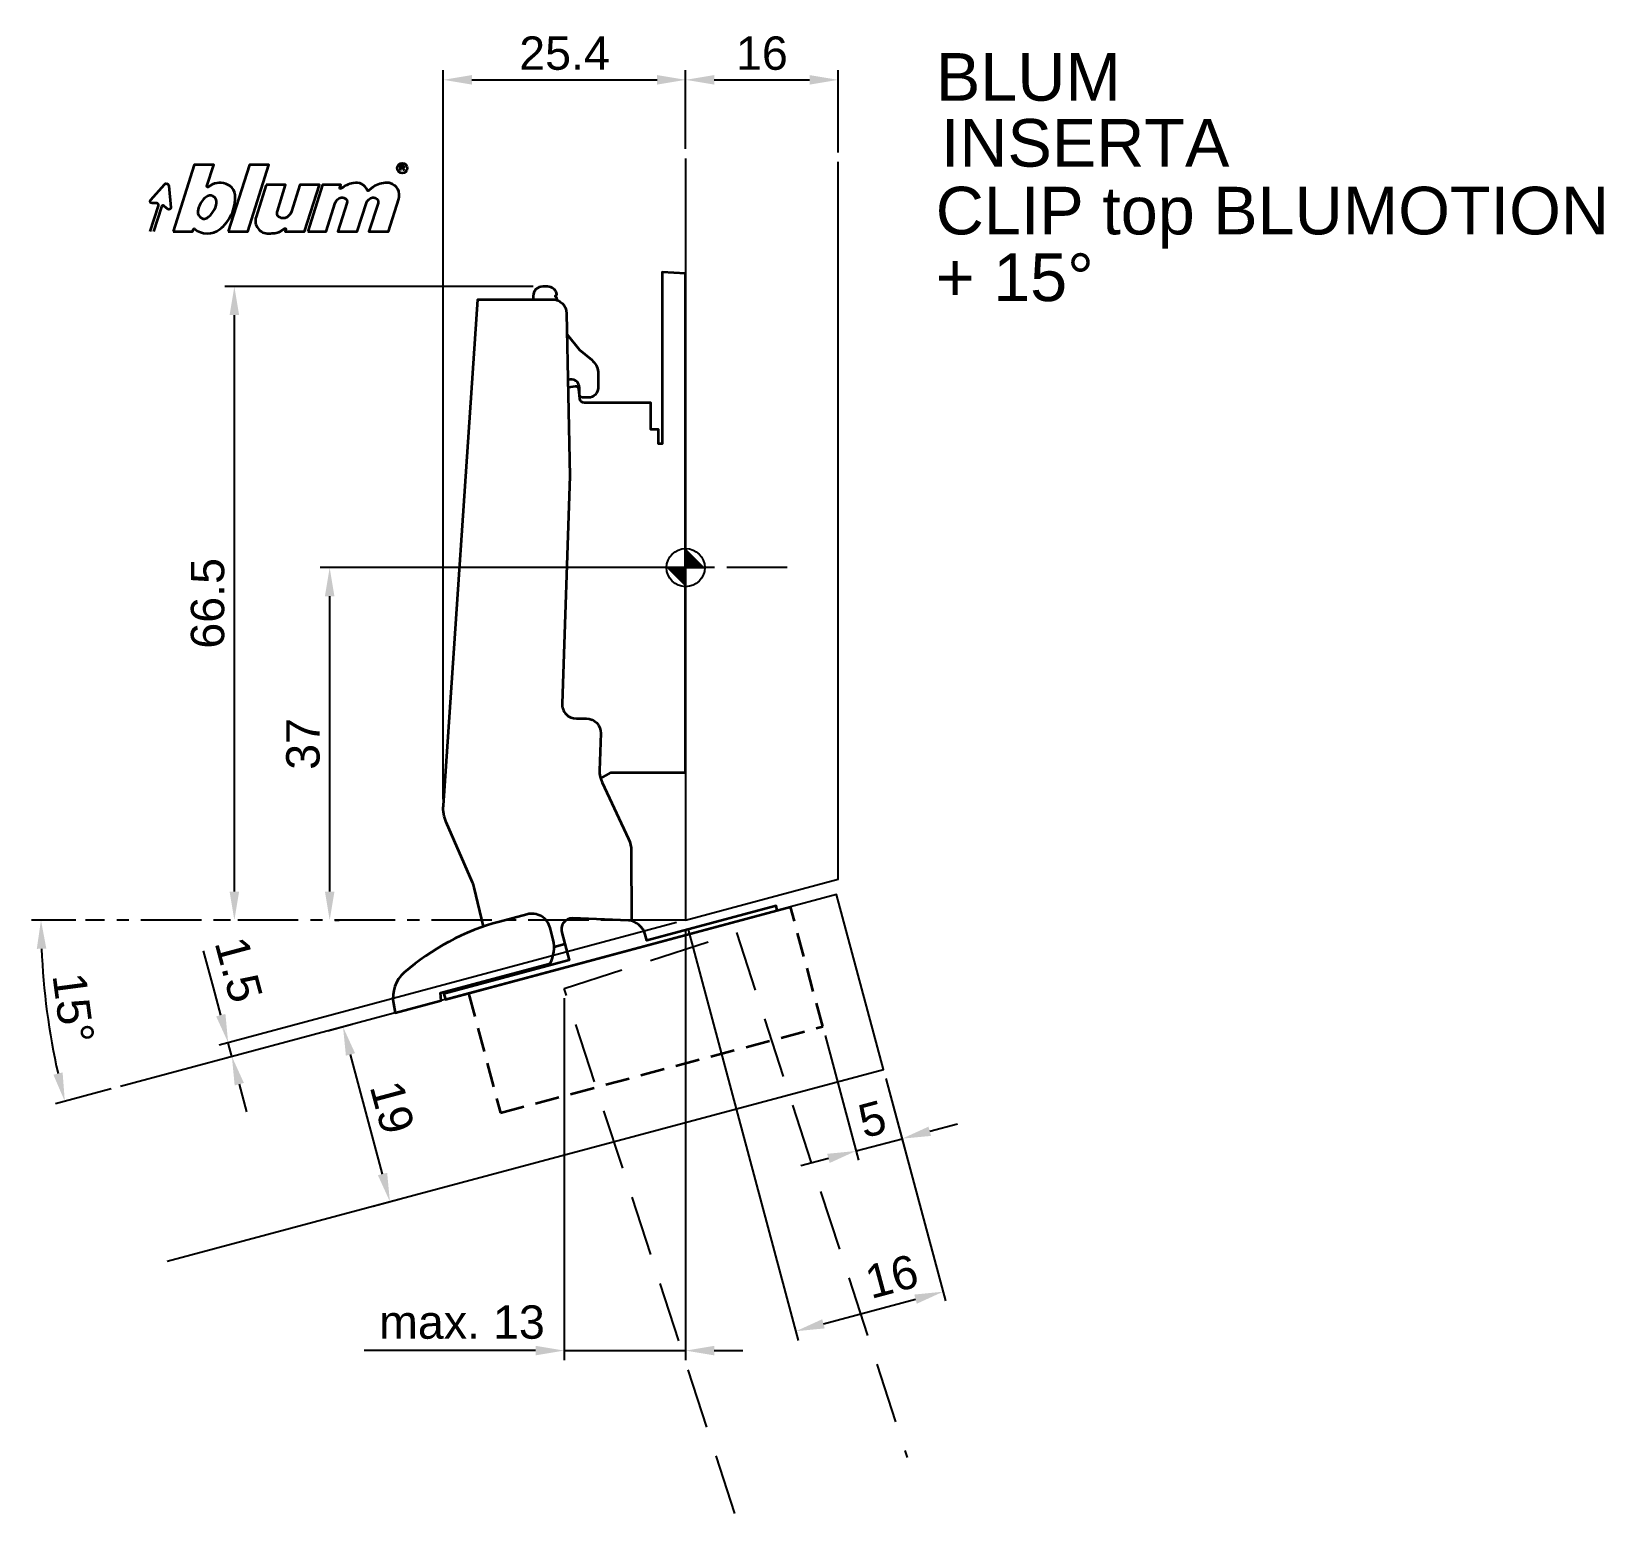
# Model space of a CAD drawing. Extents: x -69 to 96, y -99 to 56.
import ezdxf

# ---------------------------------------------------------------- set-up
doc = ezdxf.new("R2010")
doc.units = 0
doc.header["$PDMODE"] = 35
doc.header["$PDSIZE"] = 5
doc.linetypes.add('MITTE', pattern=[50.8, 31.75, -6.35, 6.35, -6.35])
doc.linetypes.add('STRICHLINIE', pattern=[19.05, 12.7, -6.35])
doc.layers.get('Defpoints').update_dxf_attribs({"linetype": 'CONTINUOUS'})
doc.layers.add('1', color=2, linetype='CONTINUOUS')
doc.layers.add('5', color=1, linetype='CONTINUOUS')
doc.layers.add('6', color=3, linetype='CONTINUOUS', lineweight=35)
doc.styles.add('Beschlag', font='ARIAL.TTF')
doc.dimstyles.new('Beschlag', dxfattribs={"dimtxt": 3.5, "dimasz": 3, "dimexe": 1, "dimexo": 1, "dimgap": 1, "dimtad": 1, "dimdec": 1, "dimdsep": 46, "dimtxsty": 'Beschlag', "dimcen": 2, "dimclrd": 256, "dimclre": 256, "dimclrt": 256, "dimadec": 1, "dimazin": 2, "dimtfac": 0.71, "dimtdec": 1, "dimtix": 1, "dimtmove": 2, "dimatfit": 0, "dimfxl": 0, "dimtolj": 1, "dimlwd": -1, "dimlwe": -1, "dimarcsym": 0})

# ---------------------------------------------------------------- blocks, each defined once
blk = doc.blocks.new('NullPunkt')
at = {"layer": '5'}
for points in [[(0, 2), (0, -2)], [(-2, 0), (2, 0)]]:
    blk.add_lwpolyline(points, dxfattribs=at)
blk.add_circle((0, 0), 2, dxfattribs=at)
for points in [[(0, 0), (-2, 0), (0, 2)], [(0, 0), (2, 0), (0, -2)]]:
    blk.add_solid(points, dxfattribs=at)
blk = doc.blocks.new('*D1')
at = {"layer": '1'}
for p, q in [((-1, 0), (-38.35, 0)), ((-37.35, -34), (-37.35, -3)), ((-36.82, -37), (-36.35, -37))]:
    blk.add_line(p, q, dxfattribs=at)
for points in [[(-37.85, -3), (-36.85, -3), (-37.35, 0)], [(-37.85, -34), (-36.85, -34), (-37.35, -37)]]:
    blk.add_solid(points, dxfattribs=at)
at = {"layer": 'Defpoints', "color": 0}
for p in [(-37.35, 0), (0, 0), (-37.82, -37)]:
    blk.add_point(p, dxfattribs=at)
at = {"layer": '1', "insert": (-40.14, -18.5), "char_height": 3.5, "attachment_point": 5, "rotation": 90, "style": 'Beschlag'}
blk.add_mtext('\\A1;37', dxfattribs=at)
blk = doc.blocks.new('*D2')
at = {"layer": '1'}
for p, q in [((-16, 29.5), (-48.35, 29.5)), ((-47.35, -34), (-47.35, 26.5)), ((-47.74, -37), (-48.35, -37))]:
    blk.add_line(p, q, dxfattribs=at)
for points in [[(-47.85, 26.5), (-46.85, 26.5), (-47.35, 29.5)], [(-47.85, -34), (-46.85, -34), (-47.35, -37)]]:
    blk.add_solid(points, dxfattribs=at)
at = {"layer": 'Defpoints', "color": 0}
for p in [(-47.35, 29.5), (-15, 29.5), (-46.74, -37)]:
    blk.add_point(p, dxfattribs=at)
at = {"layer": '1', "insert": (-50.14, -3.75), "char_height": 3.5, "attachment_point": 5, "rotation": 90, "style": 'Beschlag'}
blk.add_mtext('\\A1;66.5', dxfattribs=at)
blk = doc.blocks.new('*D3')
at = {"layer": '1'}
for p, q in [((-25.43, -24.31), (-25.43, 52.19)), ((-22.43, 51.19), (-3, 51.19)), ((0, 43.94), (0, 52.19))]:
    blk.add_line(p, q, dxfattribs=at)
for points in [[(-22.43, 51.69), (-22.43, 50.69), (-25.43, 51.19)], [(-3, 51.69), (-3, 50.69), (0, 51.19)]]:
    blk.add_solid(points, dxfattribs=at)
at = {"layer": 'Defpoints', "color": 0}
for p in [(0, 51.19), (0, 42.94), (-25.43, -25.31)]:
    blk.add_point(p, dxfattribs=at)
at = {"layer": '1', "insert": (-12.71, 53.97), "char_height": 3.5, "attachment_point": 5, "style": 'Beschlag'}
blk.add_mtext('\\A1;25.4', dxfattribs=at)
blk = doc.blocks.new('*D4')
at = {"layer": '1'}
for p, q in [((0, 43.94), (0, 52.19)), ((3, 51.19), (13, 51.19)), ((16, 43.58), (16, 52.19))]:
    blk.add_line(p, q, dxfattribs=at)
for points in [[(3, 51.69), (3, 50.69), (0, 51.19)], [(13, 51.69), (13, 50.69), (16, 51.19)]]:
    blk.add_solid(points, dxfattribs=at)
at = {"layer": 'Defpoints', "color": 0}
for p in [(16, 51.19), (0, 42.94), (16, 42.58)]:
    blk.add_point(p, dxfattribs=at)
at = {"layer": '1', "insert": (8, 53.97), "char_height": 3.5, "attachment_point": 5, "style": 'Beschlag'}
blk.add_mtext('\\A1;16', dxfattribs=at)
blk = doc.blocks.new('*D5')
at = {"layer": '1'}
for p, q in [((0, -38), (0, -83.17)), ((-12.74, -45.17), (-12.74, -83.17)), ((-15.74, -82.17), (-18.74, -82.17)), ((-12.74, -82.17), (0, -82.17)), ((3, -82.17), (6, -82.17))]:
    blk.add_line(p, q, dxfattribs=at)
for points in [[(-15.74, -81.67), (-15.74, -82.67), (-12.74, -82.17)], [(3, -81.67), (3, -82.67), (0, -82.17)]]:
    blk.add_solid(points, dxfattribs=at)
at = {"layer": 'Defpoints', "color": 0}
for p in [(0, -37), (-12.74, -44.17), (0, -82.17)]:
    blk.add_point(p, dxfattribs=at)
at = {"layer": '1', "insert": (-23.47, -79.2), "char_height": 3.5, "attachment_point": 5, "style": 'Beschlag'}
blk.add_mtext('\\A1;max. 13', dxfattribs=at)
blk = doc.blocks.new('*D6')
at = {"layer": '1'}
for p, q in [((0.26, -37.97), (11.82, -81.1)), ((21.02, -53.63), (27.27, -76.96)), ((14.46, -79.36), (24.12, -76.77))]:
    blk.add_line(p, q, dxfattribs=at)
for points in [[(23.99, -76.29), (24.25, -77.25), (27.02, -75.99)], [(14.33, -78.88), (14.59, -79.84), (11.56, -80.14)]]:
    blk.add_solid(points, dxfattribs=at)
at = {"layer": 'Defpoints', "color": 0}
for p in [(0, -37), (20.76, -52.66), (27.02, -75.99)]:
    blk.add_point(p, dxfattribs=at)
at = {"layer": '1', "insert": (21.62, -74.4), "char_height": 3.5, "attachment_point": 5, "rotation": 15.004, "style": 'Beschlag'}
blk.add_mtext('\\A1;16', dxfattribs=at)
blk = doc.blocks.new('*D7')
at = {"layer": '1'}
for p, q in [((14.64, -49.12), (18.14, -62.19)), ((21.02, -53.63), (22.97, -60.9)), ((25.61, -59.15), (28.51, -58.38)), ((17.88, -61.22), (22.71, -59.93)), ((14.98, -62), (12.09, -62.78))]:
    blk.add_line(p, q, dxfattribs=at)
for points in [[(25.48, -58.67), (25.74, -59.64), (22.71, -59.93)], [(14.85, -61.52), (15.11, -62.48), (17.88, -61.22)]]:
    blk.add_solid(points, dxfattribs=at)
at = {"layer": 'Defpoints', "color": 0}
for p in [(14.38, -48.16), (20.76, -52.66), (22.71, -59.93)]:
    blk.add_point(p, dxfattribs=at)
at = {"layer": '1', "insert": (19.58, -57.89), "char_height": 3.5, "attachment_point": 5, "rotation": 15.004, "style": 'Beschlag'}
blk.add_mtext('\\A1;5', dxfattribs=at)
blk = doc.blocks.new('*D8')
at = {"layer": '1'}
for p, q in [((-37.53, -48.61), (-34.98, -47.93)), ((-31.8, -63.64), (-35.17, -51.09)), ((-32.8, -67.02), (-30.06, -66.28))]:
    blk.add_line(p, q, dxfattribs=at)
for points in [[(-34.69, -50.96), (-35.65, -51.22), (-35.95, -48.19)], [(-31.32, -63.51), (-32.29, -63.77), (-31.03, -66.54)]]:
    blk.add_solid(points, dxfattribs=at)
at = {"layer": 'Defpoints', "color": 0}
for p in [(-38.49, -48.87), (-35.95, -48.19), (-33.77, -67.27)]:
    blk.add_point(p, dxfattribs=at)
at = {"layer": '1', "insert": (-30.8, -56.64), "char_height": 3.5, "attachment_point": 5, "rotation": 285.004, "style": 'Beschlag'}
blk.add_mtext('\\A1;19', dxfattribs=at)
blk = doc.blocks.new('*D9')
at = {"layer": '1'}
for p, q in [((-0.97, -37.26), (-48.96, -50.12)), ((-48.78, -46.97), (-49.55, -44.07)), ((-47.61, -51.31), (-48, -49.86)), ((-48.09, -51.44), (-48.58, -51.57)), ((-46.83, -54.21), (-46.06, -57.11))]:
    blk.add_line(p, q, dxfattribs=at)
for points in [[(-48.29, -46.84), (-49.26, -47.1), (-48, -49.86)], [(-46.35, -54.08), (-47.32, -54.34), (-47.61, -51.31)]]:
    blk.add_solid(points, dxfattribs=at)
at = {"layer": 'Defpoints', "color": 0}
for p in [(0, -37), (-48, -49.86), (-47.12, -51.18)]:
    blk.add_point(p, dxfattribs=at)
at = {"layer": '1', "insert": (-46.9, -42.19), "char_height": 3.5, "attachment_point": 5, "rotation": 285.004, "style": 'Beschlag'}
blk.add_mtext('\\A1;1.5', dxfattribs=at)
blk = doc.blocks.new('Logo_BLUM')
at = {"layer": '6', "color": 20, "linetype": 'Continuous'}
for points in [[(2.39, 0), (4.43, 0), (4.52, 0.26, -0.512391), (4.62, 0.29, 0.357881), (7.3, 0.25, 0.116336), (8.5, 1.76, 0.127435), (8.89, 3.85, 0.227045), (8.36, 4.79, 0.273775), (6.5, 4.93), (6.04, 4.67, -0.689828), (5.94, 4.76), (6.65, 7), (4.61, 7)], [(16.53, 0), (18.44, 0), (19.39, 3, -0.282196), (20.04, 3.56, -0.141376), (20.38, 3.52, -0.3938), (20.62, 2.99), (19.67, 0), (21.72, 0), (22.67, 3, -0.282189), (23.31, 3.56, -0.141385), (23.65, 3.52, -0.393792), (23.89, 2.99), (22.94, 0), (24.99, 0), (26.07, 3.42, 0.424526), (25.18, 5.07, 0.098115), (24.64, 5.11, 0.114777), (23.24, 4.6), (22.89, 4.28, -0.522588), (22.79, 4.31, 0.36711), (21.28, 5.09, 0.102012), (20, 4.5, -0.748324), (19.89, 4.58), (20, 4.9), (18.08, 4.9)], [(5.59, 3.39, 0.16703), (4.99, 2.14, 0.322673), (5.41, 1.39, 0.260102), (5.93, 1.42, 0.211929), (6.95, 3, 0.250706), (6.73, 3.62, 0.316796), (6.01, 3.72, 0.086595)], [(12.15, 4.9), (11.09, 1.53, 0.527578), (12.44, -0.2, -0.003338), (13.06, -0.17, 0.131781), (13.63, 0.02), (14.12, 0.32, -0.706223), (14.22, 0.24), (14.15, 0), (16.19, 0), (17.75, 4.9), (15.7, 4.9), (14.81, 2.11, -0.253672), (14.11, 1.42, -0.127823), (13.72, 1.42, -0.447747), (13.33, 2.15), (14.2, 4.9)]]:
    blk.add_lwpolyline(points, format="xyb", close=True, dxfattribs=at)
blk.add_lwpolyline([(8.18, 0), (10.23, 0), (12.45, 7), (10.4, 7)], close=True, dxfattribs=at)
for points in [[(26.26, 6.4), (26.26, 6.9), (26.52, 6.9, -0.975005), (26.53, 6.67, 0.014563), (26.45, 6.67), (26.26, 6.67), (26.45, 6.67), (26.52, 6.6), (26.57, 6.53), (26.62, 6.42)], [(0, 0), (0.86, 2.7, 0.480207), (0.67, 2.98), (0.19, 2.97, -0.689229), (0.05, 3.33), (1.49, 4.95, -0.685285), (1.94, 4.79), (2.15, 2.54, -0.636083), (1.84, 2.36), (1.47, 2.68, 0.560356), (1.16, 2.59), (0.34, 0)]]:
    blk.add_lwpolyline(points, format="xyb", dxfattribs=at)
blk.add_circle((26.44, 6.65), 0.527, dxfattribs=at)
blk = doc.blocks.new('*D23')
at = {"layer": '1'}
for p, q in [((-63.98, -37), (-68.64, -37)), ((-60.27, -54.71), (-66.1, -56.27))]:
    blk.add_line(p, q, dxfattribs=at)
blk.add_arc((5.8, -37), 73.44, 182.3407, 192.6632, dxfattribs=at)
for points in [[(-68.08, -40.01), (-67.08, -39.99), (-67.64, -37)], [(-65.37, -52.98), (-66.34, -53.22), (-65.14, -56.01)]]:
    blk.add_solid(points, dxfattribs=at)
at = {"layer": 'Defpoints', "color": 0}
for p in [(15.84, -34.31), (-62.98, -37), (0, -37), (-67.36, -43.4), (-59.31, -54.45)]:
    blk.add_point(p, dxfattribs=at)
at = {"layer": '1', "insert": (-64.25, -46.22), "char_height": 3.5, "attachment_point": 5, "rotation": 277.502, "style": 'Beschlag'}
blk.add_mtext('\\A1;15°', dxfattribs=at)

msp = doc.modelspace()

# ---------------------------------------------------------------- linework, layer by layer
at = {"layer": '1'}
for p, q in [((-49.55, -44.07), (-50.59, -40.21)), ((-18.74, -82.17), (-33.73, -82.17))]:
    msp.add_line(p, q, dxfattribs=at)
at = {"layer": '5', "linetype": 'MITTE', "ltscale": 0.2}
msp.add_line((10.66, 0), (-8.97, 0), dxfattribs=at)
at = {"layer": '5'}
for points in [[(0, 42.94), (0, -37), (16, -32.71), (16, 42.58)], [(-54.39, -72.8), (20.76, -52.66), (15.84, -34.31), (-59.31, -54.45)]]:
    msp.add_lwpolyline(points, dxfattribs=at)
at = {"layer": '5', "linetype": 'MITTE', "ltscale": 0.2}
msp.add_lwpolyline([(0, -37), (-62.98, -37)], dxfattribs=at)
at = {"layer": '5', "linetype": 'STRICHLINIE', "ltscale": 0.5}
msp.add_lwpolyline([(5.17, -99.27), (-12.74, -44.17), (5.33, -38.3), (23.24, -93.4)], dxfattribs=at)
at = {"layer": '6'}
msp.add_line((-12.68, -39.52), (-13.8, -39.82), dxfattribs=at)
for points in [[(-8.92, -22.13), (-7.83, -21.5), (0, -21.5), (0, 30.87), (-2.48, 31), (-2.48, 13), (-2.85, 13), (-2.85, 14.5), (-3.65, 14.5), (-3.65, 17.3), (-10.62, 17.3, -0.38875), (-11.11, 17.76), (-11.2, 18.73, 0.453433), (-11.58, 19), (-12.34, 18.92)], [(-13.49, 28.07), (-13.5, 28.3), (-13.7, 28.5), (-13.52, 28.68, 0.361254), (-14.5, 29.5), (-15, 29.5, 0.414214), (-16, 28.5), (-16, 28.15)], [(9.61, -35.98), (9.48, -35.5), (-4.09, -39.13), (-4.26, -38.49, 0.312987), (-6, -37.02), (-11.87, -36.8, 0.486363), (-13, -38.31), (-12.23, -41.21), (-12.23, -41.21), (-25.36, -44.73), (-25.21, -45.31), (11.01, -35.6)]]:
    msp.add_lwpolyline(points, format="xyb", dxfattribs=at)
at = {"layer": '6', "linetype": 'Continuous'}
for points in [[(-21.21, -37.67), (-22.2, -33.56, 0.043841), (-22.36, -33.06), (-25.13, -26.71, -0.131145), (-25.41, -24.97), (-21.81, 28.14), (-13.99, 28.15, -0.409111), (-12.49, 26.68), (-12.16, 9.61), (-12.96, -14.27), (-12.96, -14.27, 0.428532), (-11.46, -15.84), (-10.41, -15.84, -0.424011), (-8.91, -17.39), (-9.04, -21.29, 0.109916), (-8.76, -22.56), (-8.76, -22.56), (-5.99, -28.48, -0.109518), (-5.7, -29.74), (-5.69, -37.08)], [(-12.44, 24.45), (-11.14, 22.84), (-9.86, 21.8, -0.199029), (-9.19, 20.55), (-9.19, 18.85, -0.414213), (-10.19, 17.85), (-10.84, 17.85, -0.414197), (-11.13, 18.15), (-11.13, 18.85, 0.515908), (-12.35, 19.71, -2.032957)]]:
    msp.add_lwpolyline(points, format="xyb", dxfattribs=at)
at = {"layer": '6', "linetype": 'STRICHLINIE', "ltscale": 0.2}
msp.add_lwpolyline([(-22.79, -44.66), (-19.43, -57.22), (14.38, -48.16), (11.01, -35.6)], dxfattribs=at)
at = {"layer": '6', "flags": 128}
msp.add_lwpolyline([(-14.21, -37.81, 0.414214), (-16.66, -36.39), (-19.54, -37.16, 0.114125), (-29.52, -42.49, 0.262579), (-30.66, -45.73), (-30.49, -46.72), (-25.66, -45.43), (-25.73, -44.62), (-14.23, -41.54, 0.191102), (-13.9, -39.06), (-14.21, -37.81)], format="xyb", dxfattribs=at)

# ---------------------------------------------------------------- block references
at = {"layer": '5', "rotation": 90}
msp.add_blockref('NullPunkt', (0, 0), dxfattribs=at)
at = {"layer": '6'}
msp.add_blockref('Logo_BLUM', (-56.17, 35.27), dxfattribs=at)

# ---------------------------------------------------------------- texts
at = {"layer": '1', "linetype": 'Continuous', "style": 'Beschlag'}
for s, p in [('BLUM', (26.26, 49)), ('CLIP top BLUMOTION', (26.24, 34.97)), ('+ 15%%D', (26.24, 27.97))]:
    msp.add_text(s, height=5, dxfattribs=at).set_placement(p)
at = {"layer": '1', "insert": (26.78, 47.08), "char_height": 5, "width": 110.7908, "attachment_point": 1, "style": 'Beschlag'}
msp.add_mtext('INSERTA', dxfattribs=at)

# ---------------------------------------------------------------- dimensions: what is measured, and where the dimension line sits
at = {"layer": '1'}
for base, p1, p2, angle, picture, middle in [((0, 51.19), (-25.43, -25.31), (0, 42.94), 180, '*D3', (-12.71, 53.97)), ((16, 51.19), (0, 42.94), (16, 42.58), 180, '*D4', (8, 53.97)), ((-47.35, 29.5), (-46.74, -37), (-15, 29.5), 90, '*D2', (-50.14, -3.75)), ((-37.35, 0), (-37.82, -37), (0, 0), 90, '*D1', (-40.14, -18.5)), ((-35.95, -48.19), (-33.77, -67.27), (-38.49, -48.87), 105.004, '*D8', (-30.8, -56.64)), ((22.71, -59.93), (14.38, -48.16), (20.76, -52.66), 15.004, '*D7', (19.58, -57.89))]:
    dim = msp.add_linear_dim(base=base, p1=p1, p2=p2, angle=angle, dimstyle='Beschlag', dxfattribs=at)
    dim.commit()
    dim.dimension.update_dxf_attribs({"geometry": picture, "text_midpoint": middle})
dim = msp.add_angular_dim_2l(base=(-67.36, -43.4), line1=((0, -37), (-62.98, -37)), line2=((15.84, -34.31), (-59.31, -54.45)), dimstyle='Beschlag', dxfattribs=at)
dim.commit()
dim.dimension.update_dxf_attribs({"geometry": '*D23', "text_midpoint": (-64.25, -46.22)})
for base, p1, p2, angle, picture, middle in [((-48, -49.86), (-47.12, -51.18), (0, -37), 105.004, '*D9', (-46.9, -42.19)), ((27.02, -75.99), (0, -37), (20.76, -52.66), 15.004, '*D6', (21.62, -74.4))]:
    dim = msp.add_linear_dim(base=base, p1=p1, p2=p2, angle=angle, dimstyle='Beschlag', dxfattribs=at)
    dim.commit()
    dim.dimension.update_dxf_attribs({"geometry": picture, "text_midpoint": middle, "dimtype": 160})
dim = msp.add_linear_dim(base=(0, -82.17), p1=(-12.74, -44.17), p2=(0, -37), angle=180, text='max. 13', dimstyle='Beschlag', dxfattribs=at)
dim.commit()
dim.dimension.update_dxf_attribs({"geometry": '*D5', "text_midpoint": (-23.47, -79.2), "dimtype": 160})

doc.saveas('drawing.dxf')
